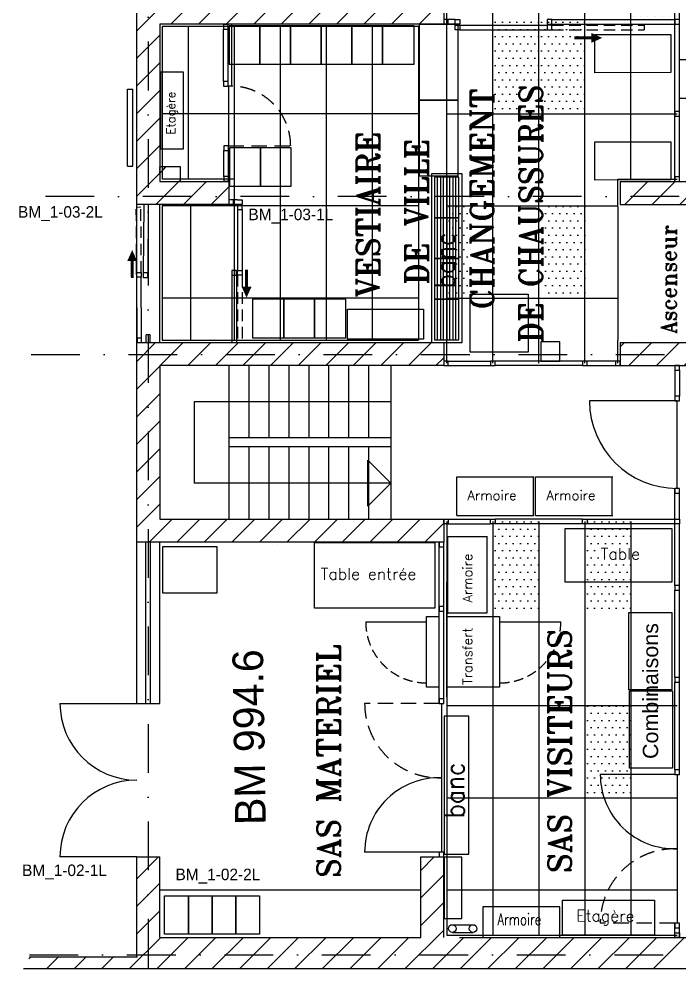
# Model space of a CAD drawing. Header units: millimetres. Extents: x -15291 to 293567, y -98510 to 49398.
# Drawn here: x 2235 to 10840, y 16047 to 28613 of the extents above; entities that cross this region are included whole.
import ezdxf

# ---------------------------------------------------------------- set-up
doc = ezdxf.new("R2010")
doc.units = ezdxf.units.MM
doc.header["$LTSCALE"] = 50
doc.header["$MEASUREMENT"] = 0
for name, pattern in [('ASVLTYPE', [0.75, 0.5, -0.25]), ('AUSGEZOGEN', [0]), ('GESTRICHELT', [0.75, 0.5, -0.25]), ('STRICHPUNKT', [25.4, 12.7, -6.35, 0, -6.35])]:
    doc.linetypes.add(name, pattern=pattern)
doc.layers.get('0').update_dxf_attribs({"linetype": 'AUSGEZOGEN'})
for name, color, linetype in [('AXEN', 3, 'STRICHPUNKT'), ('BA01', 7, 'AUSGEZOGEN'), ('BA02', 7, 'AUSGEZOGEN'), ('EL01', 7, 'AUSGEZOGEN'), ('EQUIP1', 7, 'AUSGEZOGEN'), ('FFU', 4, 'CONTINUOUS'), ('RASTER', 30, 'AUSGEZOGEN'), ('RW01', 4, 'AUSGEZOGEN'), ('RW02', 4, 'AUSGEZOGEN'), ('RWTEXT', 7, 'CONTINUOUS')]:
    doc.layers.add(name, color=color, linetype=linetype)
doc.styles.add('ROMANS8', font='ROMANS.SHX')
doc.styles.add('ROMANT', font='romant', dxfattribs={"height": 400})

# ---------------------------------------------------------------- blocks, each defined once
blk = doc.blocks.new('*X0')
at = {"color": 0}
for p, q in [((-79350, -2479), (-78996, -2125)), ((-78937, -2425), (-78637, -2125)), ((-78578, -2425), (-78278, -2125)), ((-78218, -2425), (-77918, -2125)), ((-77859, -2425), (-77559, -2125)), ((-77500, -2425), (-77200, -2125)), ((-77141, -2425), (-76841, -2125)), ((-76782, -2425), (-76482, -2125)), ((-76422, -2425), (-76122, -2125)), ((-76063, -2425), (-75763, -2125)), ((-75704, -2425), (-75404, -2125)), ((-75650, -2730), (-75350, -2430)), ((-79350, -2838), (-79050, -2538)), ((-75650, -3090), (-75350, -2790)), ((-75650, -3449), (-75350, -3149)), ((-75650, -3808), (-75350, -3508)), ((-75650, -4167), (-75350, -3867)), ((-75650, -4526), (-75350, -4226)), ((-75650, -4886), (-75350, -4586)), ((-79350, -4993), (-79232, -4875)), ((-75650, -5245), (-75350, -4945)), ((-79350, -5353), (-79050, -5053)), ((-79350, -5712), (-78963, -5325)), ((-78904, -5625), (-78604, -5325)), ((-78545, -5625), (-78245, -5325)), ((-78185, -5625), (-77885, -5325)), ((-77826, -5625), (-77526, -5325)), ((-77467, -5625), (-77167, -5325)), ((-77108, -5625), (-76808, -5325)), ((-76749, -5625), (-76449, -5325)), ((-76389, -5625), (-76089, -5325)), ((-76030, -5625), (-75730, -5325)), ((-75671, -5625), (-75350, -5304)), ((-79350, -6071), (-79050, -5771)), ((-79350, -6430), (-79050, -6130)), ((-79350, -6790), (-79050, -6490)), ((-79350, -7149), (-79050, -6849)), ((-79350, -7508), (-79050, -7208)), ((-79350, -7867), (-79050, -7567)), ((-79099, -7975), (-78799, -7675)), ((-78739, -7975), (-78439, -7675)), ((-78380, -7975), (-78150, -7745))]:
    blk.add_line(p, q, dxfattribs=at)
blk = doc.blocks.new('*X2')
at = {"color": 0}
for p, q in [((-72992, -7975), (-72692, -7675)), ((-72633, -7975), (-72333, -7675)), ((-72274, -7975), (-71974, -7675)), ((-71914, -7975), (-71614, -7675)), ((-71555, -7975), (-71255, -7675)), ((-71196, -7975), (-70950, -7729)), ((-73050, -9829), (-72996, -9775)), ((-72937, -10075), (-72637, -9775)), ((-72578, -10075), (-72278, -9775)), ((-72218, -10075), (-71918, -9775)), ((-71859, -10075), (-71559, -9775)), ((-71500, -10075), (-71200, -9775)), ((-71141, -10075), (-70950, -9884))]:
    blk.add_line(p, q, dxfattribs=at)
blk = doc.blocks.new('*X1')
at = {"color": 0}
for p, q in [((-79350, -10022), (-79103, -9775)), ((-79043, -10075), (-78743, -9775)), ((-78684, -10075), (-78384, -9775)), ((-78325, -10075), (-78025, -9775)), ((-77966, -10075), (-77666, -9775)), ((-77607, -10075), (-77307, -9775)), ((-77247, -10075), (-76947, -9775)), ((-76888, -10075), (-76588, -9775)), ((-76529, -10075), (-76229, -9775)), ((-76170, -10075), (-75870, -9775)), ((-75810, -10075), (-75510, -9775)), ((-75451, -10075), (-75350, -9974)), ((-79350, -10382), (-79050, -10082)), ((-79350, -10741), (-79050, -10441)), ((-79350, -11100), (-79050, -10800)), ((-79350, -11459), (-79050, -11159)), ((-79350, -11818), (-79050, -11518)), ((-79350, -12178), (-79050, -11878)), ((-79188, -12375), (-78888, -12075)), ((-78829, -12375), (-78529, -12075)), ((-78470, -12375), (-78170, -12075)), ((-78110, -12375), (-77810, -12075)), ((-77751, -12375), (-77451, -12075)), ((-77392, -12375), (-77092, -12075)), ((-77033, -12375), (-76733, -12075)), ((-76674, -12375), (-76374, -12075)), ((-76314, -12375), (-76014, -12075)), ((-75955, -12375), (-75655, -12075)), ((-75596, -12375), (-75350, -12129))]:
    blk.add_line(p, q, dxfattribs=at)
blk = doc.blocks.new('*X3')
at = {"color": 0}
for p, q in [((3765, 17415), (4050, 17700)), ((7465, 17523), (7642, 17700)), ((3765, 17056), (4065, 17356)), ((7465, 17164), (7765, 17464)), ((7465, 16804), (7765, 17104)), ((3765, 16697), (4065, 16997)), ((7260, 16240), (7765, 16745)), ((3668, 16240), (4078, 16650)), ((4027, 16240), (4437, 16650)), ((4386, 16240), (4796, 16650)), ((4745, 16240), (5155, 16650)), ((5104, 16240), (5514, 16650)), ((5464, 16240), (5874, 16650)), ((5823, 16240), (6233, 16650)), ((6182, 16240), (6592, 16650)), ((6541, 16240), (6951, 16650)), ((6901, 16240), (7311, 16650)), ((7619, 16240), (8029, 16650)), ((7978, 16240), (8388, 16650)), ((8337, 16240), (8747, 16650)), ((8697, 16240), (9107, 16650)), ((9056, 16240), (9466, 16650)), ((9415, 16240), (9825, 16650)), ((9774, 16240), (10184, 16650)), ((10133, 16240), (10543, 16650)), ((10493, 16240), (10903, 16650)), ((2360, 16369), (2391, 16400)), ((2590, 16240), (2750, 16400)), ((2949, 16240), (3109, 16400)), ((3308, 16240), (3468, 16400))]:
    blk.add_line(p, q, dxfattribs=at)

msp = doc.modelspace()

# ---------------------------------------------------------------- hatches: boundary and pattern name
at = {"layer": 'FFU'}
h = msp.add_hatch(dxfattribs=at)
h.set_pattern_fill('DOTS,_I', color=256, scale=1500, style=2)
h.set_pattern_definition([(0, (1800, -3600), (46.875, 93.75), [0, -93.75])])
h.paths.add_polyline_path([(10205, 28580), (10805, 28580), (10805, 29780), (10205, 29780)])
h = msp.add_hatch(dxfattribs=at)
h.set_pattern_fill('DOTS,_I', color=256, scale=1500, style=2)
h.set_pattern_definition([(0, (0, -4800), (46.875, 93.75), [0, -93.75])])
h.paths.add_polyline_path([(8405, 27380), (9005, 27380), (9005, 28580), (8405, 28580)])
h = msp.add_hatch(dxfattribs=at)
h.set_pattern_fill('DOTS,_I', color=256, scale=1500, style=2)
h.set_pattern_definition([(0, (600, -4800), (46.875, 93.75), [0, -93.75])])
h.paths.add_polyline_path([(9005, 27380), (9605, 27380), (9605, 28580), (9005, 28580)])
h = msp.add_hatch(dxfattribs=at)
h.set_pattern_fill('DOTS,_I', color=256, scale=1500, style=2)
h.set_pattern_definition([(0, (-600, -7200), (46.875, 93.75), [0, -93.75])])
h.paths.add_polyline_path([(7805, 24980), (8405, 24980), (8405, 26180), (7805, 26180)])
h = msp.add_hatch(dxfattribs=at)
h.set_pattern_fill('DOTS,_I', color=256, scale=1500, style=2)
h.set_pattern_definition([(0, (604.645, -7200), (46.875, 93.75), [0, -93.75])])
h.paths.add_polyline_path([(9010, 24980), (9610, 24980), (9610, 26180), (9010, 26180)])
h = msp.add_hatch(dxfattribs=at)
h.set_pattern_fill('DOTS,_I', color=256, scale=1500, style=2)
h.set_pattern_definition([(0, (0, -11310), (46.875, 93.75), [0, -93.75])])
h.paths.add_polyline_path([(8405, 20870), (9005, 20870), (9005, 22070), (8405, 22070)])
h = msp.add_hatch(dxfattribs=at)
h.set_pattern_fill('DOTS,_I', color=256, scale=1500, style=2)
h.set_pattern_definition([(0, (1200, -11310), (46.875, 93.75), [0, -93.75])])
h.paths.add_polyline_path([(9605, 20870), (10205, 20870), (10205, 22070), (9605, 22070)])
h = msp.add_hatch(dxfattribs=at)
h.set_pattern_fill('DOTS,_I', color=256, scale=1500, style=2)
h.set_pattern_definition([(0, (1200, -13710), (46.875, 93.75), [0, -93.75])])
h.paths.add_polyline_path([(9605, 18470), (10205, 18470), (10205, 19670), (9605, 19670)])

# ---------------------------------------------------------------- linework, layer by layer
at = {"layer": 'AXEN', "linetype": 'STRICHPUNKT'}
for p, q in [((3915, 37212), (3915, 14382)), ((74337, 26302), (2515, 26302)), ((2368, 16425), (56565, 16425))]:
    msp.add_line(p, q, dxfattribs=at)
at = {"layer": 'AXEN', "linetype": 'STRICHPUNKT', "lineweight": 30}
msp.add_line((2388, 24244), (56565, 24244), dxfattribs=at)
at = {"layer": 'BA01'}
for p, q in [((7765, 32050), (7765, 28550)), ((3765, 26200), (3765, 29300)), ((4065, 28550), (4065, 26500)), ((7765, 28550), (4065, 28550)), ((3645, 27700), (3715, 27700)), ((3645, 26700), (3645, 27700)), ((3715, 26700), (3715, 27700)), ((3645, 26700), (3715, 26700)), ((4065, 26500), (4965, 26500)), ((4965, 26500), (4965, 26200)), ((3765, 24400), (3765, 26200)), ((4965, 26200), (3765, 26200)), ((4065, 24400), (4065, 26200)), ((4065, 25225), (4065, 25265)), ((3765, 24400), (7765, 24400)), ((3765, 21800), (3765, 24400)), ((7765, 24400), (7765, 24100)), ((7765, 24100), (4065, 24100)), ((4065, 24100), (4065, 22100)), ((4965, 24100), (4965, 22100)), ((5230, 23160), (5230, 24100)), ((5490, 23160), (5490, 24100)), ((5750, 23160), (5750, 24100)), ((6010, 23160), (6010, 24100)), ((6270, 23160), (6270, 24100)), ((6530, 23160), (6530, 24100)), ((6790, 23160), (6790, 24100)), ((7075, 24100), (7075, 22100)), ((7075, 23630), (4515, 23630)), ((4515, 23630), (4515, 22570)), ((7075, 23160), (4965, 23160)), ((7075, 23040), (4965, 23040)), ((5230, 22100), (5230, 23040)), ((5490, 22100), (5490, 23040)), ((5750, 22100), (5750, 23040)), ((6010, 22100), (6010, 23040)), ((6270, 22100), (6270, 23040)), ((6530, 22100), (6530, 23040)), ((6790, 22100), (6790, 23040)), ((7075, 22570), (6775, 22870)), ((6775, 22270), (6775, 22870)), ((7075, 22570), (4515, 22570)), ((7075, 22570), (6775, 22270)), ((4065, 22100), (7765, 22100)), ((7765, 22100), (7765, 21800)), ((3765, 19700), (3765, 21800)), ((7765, 21800), (3765, 21800)), ((3885, 19700), (3885, 21800)), ((3945, 19700), (3945, 21800)), ((4065, 19700), (4065, 21800)), ((7805, 19785), (7805, 21285)), ((2765, 19700), (3765, 19700)), ((3765, 19700), (4065, 19700)), ((3765, 17700), (2765, 17700)), ((3765, 16400), (3765, 17700)), ((3765, 17700), (4065, 17700)), ((4065, 16650), (4065, 17700)), ((7465, 16650), (7465, 17700)), ((7465, 17700), (7765, 17700)), ((7765, 16650), (7765, 17700)), ((4065, 16650), (7465, 16650)), ((7969, 16650), (56144, 16650))]:
    msp.add_line(p, q, dxfattribs=at)
at = {"layer": 'BA01', "color": 7}
for p, q in [((10065, 26500), (12165, 26500)), ((10065, 26500), (10065, 26200)), ((10065, 26200), (12165, 26200)), ((10065, 24400), (12165, 24400)), ((10065, 24400), (10065, 24100)), ((10065, 24100), (12165, 24100))]:
    msp.add_line(p, q, dxfattribs=at)
at = {"layer": 'BA01'}
for centre, start, end in [((3765, 19700), 180, 270), ((3765, 17700), 90, 180)]:
    msp.add_arc(centre, 1000, start, end, dxfattribs=at)
at = {"layer": 'BA02'}
for p, q in [((3940, 24500), (3890, 24500)), ((3890, 24400), (3890, 24500)), ((3940, 24400), (3940, 24500))]:
    msp.add_line(p, q, dxfattribs=at)
at = {"layer": 'EL01', "linetype": 'Continuous', "lineweight": 30}
for p, q in [((4998, 28545), (4998, 27740)), ((7935, 22147), (7935, 22650)), ((7935, 22650), (8941, 22650)), ((8935, 22147), (8935, 22650)), ((8962, 22147), (8962, 22650)), ((8962, 22650), (9968, 22650)), ((9962, 22147), (9962, 22650)), ((7935, 22147), (8941, 22147)), ((8962, 22147), (9968, 22147)), ((7816, 21871), (7816, 20868)), ((8317, 21871), (7816, 21871)), ((8325, 21879), (8325, 20876)), ((5600, 21772), (5600, 21772)), ((8325, 20876), (7823, 20876)), ((6749, 20760), (7543, 20760)), ((7542, 19911), (7542, 20830)), ((7542, 20830), (7702, 20830)), ((7801, 20830), (8492, 20830)), ((8492, 20830), (8492, 19911)), ((8497, 20760), (9291, 20760)), ((7702, 19911), (7542, 19911)), ((8492, 19911), (7808, 19911)), ((3774, 16395), (2368, 16395))]:
    msp.add_line(p, q, dxfattribs=at)
at = {"layer": 'EL01', "color": 0, "linetype": 'Continuous', "lineweight": 30}
for points in [[(7451, 28551), (7947, 28551), (7947, 27559), (7451, 27559)], [(10725, 28415), (10726, 27919), (9734, 27917), (9733, 28413)], [(7451, 27559), (7947, 27559), (7947, 26567), (7451, 26567)], [(10725, 27016), (10726, 26520), (9734, 26518), (9733, 27014)], [(8109, 25029), (8865, 25029), (8865, 24274), (8109, 24274)], [(6512, 24834), (7500, 24834), (7500, 24444), (6512, 24444)], [(9347, 21980), (10737, 21980), (10737, 21279), (9347, 21279)], [(4106, 21742), (4807, 21742), (4807, 21136), (4106, 21136)], [(10178, 20884), (10737, 20884), (10737, 19878), (10178, 19878)], [(10185, 19863), (10744, 19863), (10744, 18857), (10185, 18857)], [(4438, 16694), (4129, 16694), (4129, 17193), (4438, 17193)], [(4747, 16694), (4438, 16694), (4438, 17193), (4747, 17193)], [(5056, 16694), (4747, 16694), (4747, 17193), (5056, 17193)], [(5365, 16694), (5056, 16694), (5056, 17193), (5365, 17193)], [(9313, 17136), (10513, 17136), (10513, 16681), (9313, 16681)]]:
    msp.add_lwpolyline(points, close=True, dxfattribs=at)
at = {"layer": 'EL01', "linetype": 'Continuous', "lineweight": 30}
msp.add_lwpolyline([(6082, 21794), (7650, 21794), (7650, 20942), (6082, 20942)], close=True, dxfattribs=at)
at = {"layer": 'EL01', "linetype": 'ASVLTYPE', "lineweight": 30, "ltscale": 5}
for centre, start, end in [((7543, 20760), 180, 270), ((8497, 20760), 270, 0)]:
    msp.add_arc(centre, 794, start, end, dxfattribs=at)
at = {"layer": 'EQUIP1', "linetype": 'GESTRICHELT'}
for p, q in [((4065, 26608), (4065, 26690)), ((4065, 26690), (4065, 26690)), ((4065, 26608), (4065, 26690)), ((4316, 26500), (4336, 26520))]:
    msp.add_line(p, q, dxfattribs=at)
at = {"layer": 'EQUIP1'}
for p, q in [((4065, 26608), (4117, 26661)), ((4117, 26661), (4146, 26690)), ((7878, 16816), (8148, 16816)), ((7878, 16716), (8148, 16716)), ((23515, 16240), (2288, 16240))]:
    msp.add_line(p, q, dxfattribs=at)
for points in [[(4969, 28027), (5369, 28027), (5369, 28527), (4969, 28527)], [(5369, 28027), (5769, 28027), (5769, 28527), (5369, 28527)], [(5769, 28027), (6169, 28027), (6169, 28527), (5769, 28527)], [(6169, 28027), (6569, 28027), (6569, 28527), (6169, 28527)], [(6569, 28027), (6969, 28027), (6969, 28527), (6569, 28527)], [(6969, 28027), (7379, 28027), (7379, 28527), (6969, 28527)], [(10834, 27583), (11334, 27583), (11334, 28083), (10834, 28083)], [(4375, 26925), (4375, 27925), (4075, 27925), (4075, 26925)], [(4976, 26437), (5376, 26437), (5376, 26937), (4976, 26937)], [(5376, 26437), (5776, 26437), (5776, 26937), (5376, 26937)], [(4065, 26500), (4335, 26500), (4335, 26690), (4065, 26690)], [(7605, 24400), (8005, 24400), (8005, 26600), (7605, 26600)], [(7644, 24437), (7964, 24437), (7964, 26557), (7644, 26557)], [(7644, 24437), (7684, 24437), (7684, 26557), (7644, 26557)], [(7644, 26027), (7964, 26027), (7964, 26557), (7644, 26557)], [(7724, 24437), (7764, 24437), (7764, 26557), (7724, 26557)], [(7804, 24437), (7844, 24437), (7844, 26557), (7804, 26557)], [(7884, 24437), (7924, 24437), (7924, 26557), (7884, 26557)], [(7644, 25497), (7964, 25497), (7964, 26027), (7644, 26027)], [(7644, 24967), (7964, 24967), (7964, 25497), (7644, 25497)], [(5273, 24464), (5683, 24464), (5683, 24964), (5273, 24964)], [(5680, 24464), (6080, 24464), (6080, 24964), (5680, 24964)], [(6080, 24464), (6490, 24464), (6490, 24964), (6080, 24964)], [(7644, 24437), (7964, 24437), (7964, 24967), (7644, 24967)], [(9030, 24160), (9280, 24160), (9280, 24410), (9030, 24410)], [(7772, 17735), (8092, 17735), (8092, 19535), (7772, 19535)], [(7769, 16897), (7999, 16897), (7999, 17697), (7769, 17697)], [(8276, 16650), (9276, 16650), (9276, 17050), (8276, 17050)]]:
    msp.add_lwpolyline(points, close=True, dxfattribs=at)
for centre in [(7878, 16766), (8148, 16766)]:
    msp.add_circle(centre, 50, dxfattribs=at)
at = {"layer": 'RASTER'}
for p, q in [((7805, 24130), (7805, 33920)), ((8405, 24130), (8405, 33920)), ((9005, 24130), (9005, 33920)), ((9605, 24130), (9605, 33920)), ((10205, 26530), (10205, 33920)), ((4095, 28520), (4095, 26530)), ((7435, 28520), (4095, 28520)), ((4435, 28520), (4435, 26530)), ((5035, 28520), (5035, 24430)), ((5635, 28520), (5635, 24430)), ((6235, 28520), (6235, 24430)), ((6835, 28520), (6835, 24430)), ((7435, 28520), (7435, 24430)), ((7435, 27380), (4095, 27380)), ((7805, 27380), (10805, 27380)), ((5035, 26530), (4095, 26530)), ((10035, 26530), (10805, 26530)), ((10035, 26170), (10035, 26530)), ((7435, 26180), (4095, 26180)), ((4095, 26180), (4095, 24430)), ((4465, 26180), (4465, 24430)), ((7805, 26180), (10035, 26180)), ((10038, 24430), (10038, 26170)), ((7435, 24980), (4095, 24980)), ((7805, 24980), (10041, 24980)), ((7435, 24428), (4095, 24428)), ((10035, 24130), (10035, 24430)), ((7805, 22070), (7805, 16680)), ((8405, 22070), (8405, 16680)), ((9005, 22070), (9005, 16680)), ((9605, 22070), (9605, 16680)), ((10205, 22070), (10205, 16680)), ((7805, 19670), (10805, 19670)), ((7805, 18470), (10805, 18470)), ((4065, 17270), (7465, 17270)), ((7805, 17270), (10805, 17270)), ((7805, 16680), (10805, 16680))]:
    msp.add_line(p, q, dxfattribs=at)
at = {"layer": 'RW01'}
for p, q in [((10775, 26500), (10775, 31870)), ((10835, 26500), (10835, 31870)), ((7915, 28610), (7765, 28610)), ((7915, 28550), (7765, 28550)), ((7975, 28535), (9115, 28535)), ((9175, 28610), (10775, 28610)), ((9175, 28550), (10775, 28550)), ((10375, 28535), (10375, 28475)), ((4957, 27801), (4957, 28484)), ((7975, 28475), (9115, 28475)), ((4961, 27742), (4961, 26962)), ((5080, 26260), (4965, 26260)), ((5080, 26200), (4965, 26200)), ((5080, 26260), (5140, 26260)), ((5140, 26200), (5080, 26200)), ((5140, 26260), (5140, 26200)), ((5080, 26135), (5080, 25340)), ((5140, 26135), (5140, 25340)), ((5005, 25280), (5005, 24400)), ((5065, 25280), (5065, 24400)), ((5080, 24430), (5140, 24430)), ((7795, 24160), (8375, 24160)), ((10005, 24160), (9635, 24160)), ((7795, 24100), (8375, 24100)), ((9635, 24100), (10005, 24100)), ((10775, 24040), (10775, 23700)), ((10835, 24040), (10835, 23700)), ((10775, 22100), (10775, 22500)), ((10835, 22100), (10835, 22500)), ((7795, 22100), (8375, 22100)), ((7795, 22040), (8375, 22040)), ((9635, 22100), (10775, 22100)), ((10775, 22040), (9635, 22040)), ((10775, 21235), (10775, 22040)), ((10835, 21235), (10835, 22040)), ((7705, 19700), (7705, 21800)), ((7765, 19700), (7765, 21800)), ((10775, 20035), (10775, 21175)), ((10835, 20035), (10835, 21175)), ((10775, 18835), (10775, 19975)), ((10835, 18835), (10835, 19975)), ((10775, 16650), (10775, 16835)), ((10835, 16650), (10835, 16835))]:
    msp.add_line(p, q, dxfattribs=at)
at = {"layer": 'RW01', "linetype": 'GESTRICHELT', "ltscale": 6}
for p, q in [((9175, 28535), (10375, 28535)), ((9175, 28475), (10375, 28475)), ((5080, 25280), (5080, 24430)), ((5140, 25280), (5140, 24430))]:
    msp.add_line(p, q, dxfattribs=at)
at = {"layer": 'RW01', "lineweight": 30}
for p, q in [((4897, 27801), (4897, 28484)), ((4901, 26561), (4901, 26902)), ((4961, 26561), (4961, 26902)), ((3820, 26163), (3760, 26162)), ((3856, 26190), (3848, 25310)), ((3916, 26190), (3908, 25310)), ((3769, 24457), (3765, 25252)), ((3829, 24458), (3825, 25253))]:
    msp.add_line(p, q, dxfattribs=at)
at = {"layer": 'RW01', "linetype": 'GESTRICHELT', "lineweight": 30, "ltscale": 6}
for p, q in [((3764, 25312), (3760, 26162)), ((3824, 25313), (3820, 26163))]:
    msp.add_line(p, q, dxfattribs=at)
at = {"layer": 'RW01'}
for points in [[(4957, 28484), (4957, 28544), (4897, 28544), (4897, 28484)], [(7765, 28550), (7825, 28550), (7825, 28610), (7765, 28610)], [(7975, 28550), (7915, 28550), (7915, 28610), (7975, 28610)], [(7975, 28475), (7915, 28475), (7915, 28535), (7975, 28535)], [(9115, 28550), (9175, 28550), (9175, 28610), (9115, 28610)], [(9115, 28475), (9175, 28475), (9175, 28535), (9115, 28535)], [(10775, 28550), (10835, 28550), (10835, 28610), (10775, 28610)], [(10835, 28550), (10835, 28610), (10775, 28610), (10775, 28550)], [(4957, 27741), (4957, 27801), (4897, 27801), (4897, 27741)], [(10835, 27350), (10835, 27410), (10775, 27410), (10775, 27350)], [(10835, 26500), (10835, 26560), (10775, 26560), (10775, 26500)], [(4965, 26200), (5025, 26200), (5025, 26260), (4965, 26260)], [(5140, 26135), (5140, 26190), (5080, 26190), (5080, 26135)], [(5005, 25340), (5005, 25280), (5065, 25280), (5065, 25340)], [(5140, 25340), (5140, 25280), (5080, 25280), (5080, 25340)], [(7825, 24100), (7825, 24160), (7765, 24160), (7765, 24100)], [(8435, 24160), (8375, 24160), (8375, 24100), (8435, 24100)], [(9635, 24160), (9575, 24160), (9575, 24100), (9635, 24100)], [(10065, 24100), (10065, 24160), (10005, 24160), (10005, 24100)], [(10835, 24040), (10835, 24100), (10775, 24100), (10775, 24040)], [(10835, 23640), (10835, 23700), (10775, 23700), (10775, 23640)], [(10835, 22440), (10835, 22500), (10775, 22500), (10775, 22440)], [(7825, 22100), (7825, 22040), (7765, 22040), (7765, 22100)], [(8435, 22040), (8375, 22040), (8375, 22100), (8435, 22100)], [(9635, 22040), (9575, 22040), (9575, 22100), (9635, 22100)], [(10835, 22100), (10835, 22040), (10775, 22040), (10775, 22100)], [(7765, 21740), (7765, 21800), (7705, 21800), (7705, 21740)], [(10835, 21175), (10835, 21235), (10775, 21235), (10775, 21175)], [(7765, 20900), (7765, 20960), (7705, 20960), (7705, 20900)], [(10835, 19975), (10835, 20035), (10775, 20035), (10775, 19975)], [(7765, 19700), (7765, 19760), (7705, 19760), (7705, 19700)], [(10835, 18775), (10835, 18835), (10775, 18835), (10775, 18775)], [(7765, 17700), (7765, 17760), (7705, 17760), (7705, 17700)], [(10835, 16775), (10835, 16835), (10775, 16835), (10775, 16775)], [(10835, 16710), (10835, 16650), (10775, 16650), (10775, 16710)]]:
    msp.add_lwpolyline(points, close=True, dxfattribs=at)
at = {"layer": 'RW01', "const_width": 38.9}
for points in [[(9467, 28370), (9687, 28370)], [(5196, 25349), (5196, 25128)]]:
    msp.add_lwpolyline(points, dxfattribs=at)
at = {"layer": 'RW01', "lineweight": 30}
for points in [[(4961, 26902), (4961, 26962), (4901, 26962), (4901, 26902)], [(4961, 26505), (4961, 26565), (4901, 26565), (4901, 26505)], [(3765, 25252), (3764, 25312), (3824, 25313), (3825, 25253)], [(3848, 25310), (3848, 25250), (3908, 25250), (3908, 25310)], [(3769, 24457), (3769, 24402), (3829, 24403), (3829, 24458)]]:
    msp.add_lwpolyline(points, close=True, dxfattribs=at)
at = {"layer": 'RW01', "lineweight": 30, "const_width": 38.9}
msp.add_lwpolyline([(3708, 25243), (3707, 25464)], dxfattribs=at)
at = {"layer": 'RW01'}
for points in [[(9830, 28370), (9687, 28435), (9830, 28370), (9687, 28305)], [(5196, 24986), (5261, 25128), (5196, 24986), (5132, 25128)]]:
    msp.add_solid(points, dxfattribs=at)
at = {"layer": 'RW01', "lineweight": 30}
msp.add_solid([(3706, 25606), (3642, 25463), (3706, 25606), (3772, 25464)], dxfattribs=at)
at = {"layer": 'RW02', "linetype": 'GESTRICHELT', "ltscale": 8}
for p, q in [((4961, 26962), (5771, 26962)), ((7705, 19700), (6735, 19700)), ((10775, 16835), (9805, 16835))]:
    msp.add_line(p, q, dxfattribs=at)
at = {"layer": 'RW02'}
for p, q in [((9575, 24160), (8435, 24160)), ((9575, 24100), (8435, 24100)), ((10805, 23640), (9665, 23640)), ((10805, 22500), (10805, 23640)), ((9575, 22100), (8435, 22100)), ((9575, 22040), (8435, 22040)), ((7735, 19700), (7735, 17760)), ((10805, 18775), (10805, 16835)), ((7705, 17761), (6735, 17761))]:
    msp.add_line(p, q, dxfattribs=at)
at = {"layer": 'RW02', "ltscale": 8}
msp.add_line((10775, 18775), (9805, 18775), dxfattribs=at)
at = {"layer": 'RW02', "linetype": 'GESTRICHELT', "ltscale": 8}
for centre, radius, start, end in [((4991, 26962), 780, 0, 92.2042), ((7705, 19700), 970, 180, 271.7723), ((10775, 16835), 970, 88.2277, 180)]:
    msp.add_arc(centre, radius, start, end, dxfattribs=at)
at = {"layer": 'RW02'}
for centre, radius, start, end in [((10805, 23640), 1140, 180, 270), ((7705, 17761), 970, 88.2277, 180)]:
    msp.add_arc(centre, radius, start, end, dxfattribs=at)
at = {"layer": 'RW02', "ltscale": 8}
msp.add_arc((10775, 18775), 970, 180, 271.7723, dxfattribs=at)

# ---------------------------------------------------------------- block references
at = {"layer": 'BA01'}
for name, p in [('*X0', (83115, 34175)), ('*X2', (83115, 34175)), ('*X1', (83115, 34175)), ('*X3', (0, 0))]:
    msp.add_blockref(name, p, dxfattribs=at)

# ---------------------------------------------------------------- texts
at = {"color": 6}
for s, p in [('BM_1-03-2L', (2219, 26028)), ('BM_1-03-1L', (5221, 25995)), ('BM_1-02-1L', (2272, 17450)), ('BM_1-02-2L', (4271, 17396))]:
    msp.add_text(s, height=150, dxfattribs=at).set_placement(p)
msp.add_text('BM 994.6', height=400, rotation=90.9473).set_placement((5448, 18117))
at = {"layer": 'BA01', "style": 'ROMANS8', "width": 0.9}
for p in [(7909, 25111), (8033, 18206)]:
    msp.add_text('banc', height=250, rotation=90, dxfattribs=at).set_placement(p)
at = {"layer": 'EQUIP1', "style": 'ROMANS8'}
for s, p in [('Table', (9809, 21572)), ('Table entrée', (6160, 21311))]:
    msp.add_text(s, height=150, dxfattribs=at).set_placement(p)
at = {"layer": 'EQUIP1', "style": 'ROMANS8', "width": 0.75}
msp.add_text('Armoire', height=150, dxfattribs=at).set_placement((8464, 16810))
at = {"layer": 'EQUIP1', "style": 'ROMANS8'}
msp.add_text('Etagère', height=150, rotation=359.463, dxfattribs=at).set_placement((9491, 16860))
at = {"layer": 'EQUIP1', "attachment_point": 1, "style": 'ROMANT'}
for s, insert, char_height, width, rotation in [('{\\Fsimplex.shx;Etagère}', (4155, 27112), 110, 675, 90), ('{\\Fsimplex.shx;Armoire}', (8076, 22473), 125, 95, 0.0277), ('{\\Fsimplex.shx;Armoire}', (9104, 22473), 125, 95, 0.0277), ('{\\Fsimplex.shx;Armoire}', (8012, 21013), 125, 95, 90), ('{\\fArial|b0|i0|c0|p34;Combinaisons}', (10359, 18975), 200, 2383.77, 90), ('{\\Fsimplex|c0;Transfert}', (8012, 19941), 125, 95, 90)]:
    msp.add_mtext(s, dxfattribs=dict(at, insert=insert, char_height=char_height, width=width, rotation=rotation))
at = {"layer": 'RWTEXT', "style": 'ROMANT'}
for s, p in [('CHANGEMENT', (8415, 24830)), ('VESTIAIRE', (6929, 24988)), ('DE VILLE', (7564, 25153)), ('SAS VISITEURS', (9425, 17490)), ('SAS MATERIEL', (6415, 17425))]:
    msp.add_text(s, height=300, rotation=90, dxfattribs=at).set_placement(p)
at = {"layer": 'RWTEXT', "style": 'ROMANT', "width": 0.95}
msp.add_text('DE CHAUSSURES', height=300, rotation=90, dxfattribs=at).set_placement((9050, 24400))
at = {"layer": 'RWTEXT', "lineweight": 30, "style": 'ROMANT', "width": 0.95}
msp.add_text('Ascenseur', height=200, rotation=90, dxfattribs=at).set_placement((10796, 24515))

doc.saveas('drawing.dxf')
